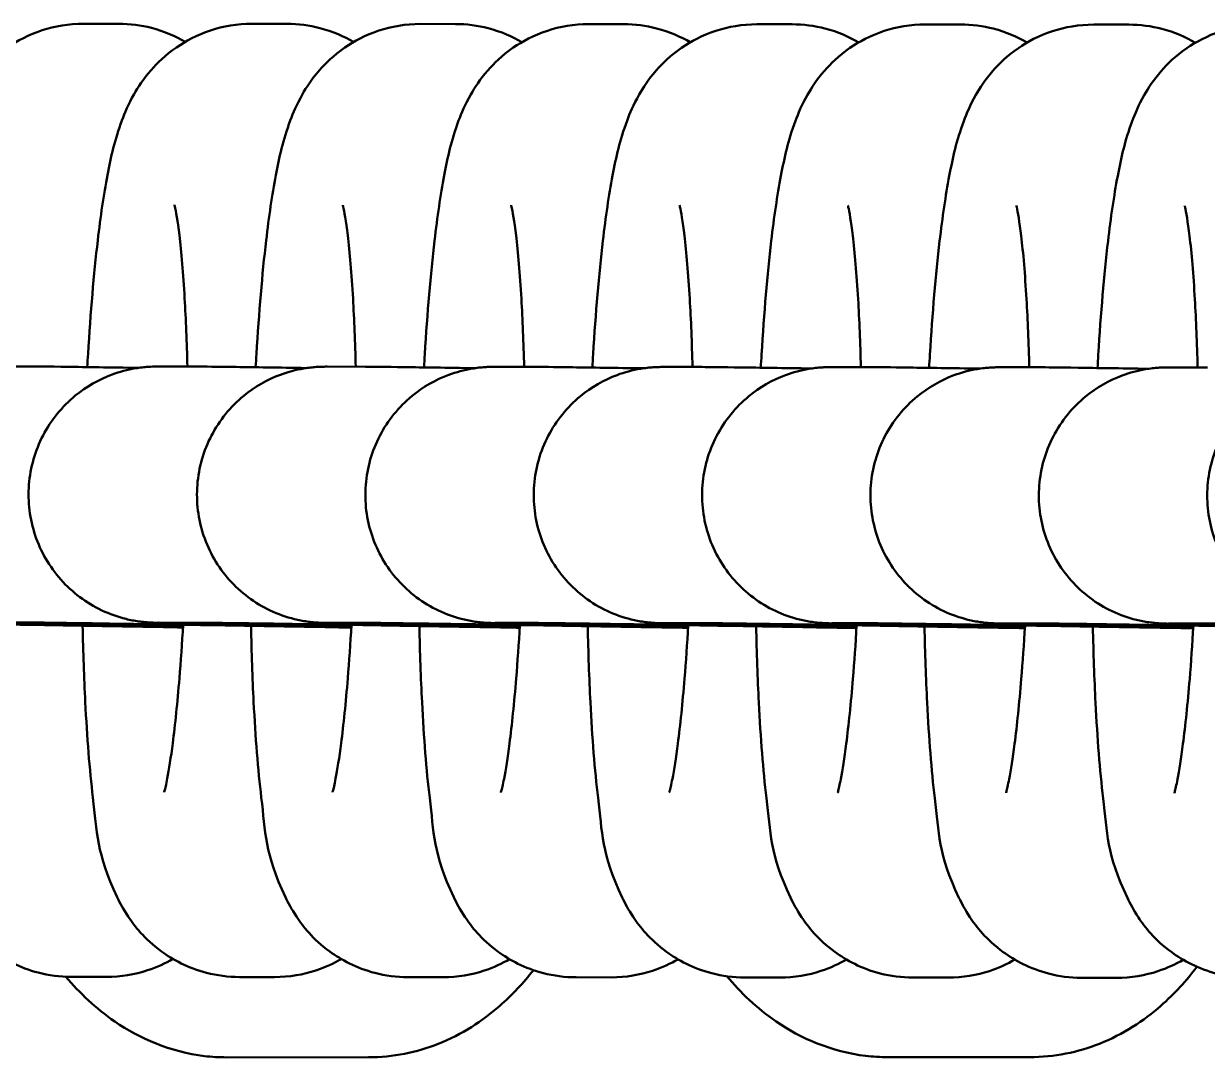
# Model space of a CAD drawing. Header units: millimetres. Extents: x 170 to 5770, y -1450 to 5650.
# Drawn here: x 2558.17 to 2585.89, y 2087.79 to 2112.01 of the extents above; entities that cross this region are included whole.
import ezdxf

# ---------------------------------------------------------------- set-up
doc = ezdxf.new("R2010")
doc.units = ezdxf.units.MM
doc.header["$LTSCALE"] = 10
doc.layers.add('Viditelná (ISO)', color=7, linetype='Continuous', lineweight=50)

# ---------------------------------------------------------------- blocks, each defined once
blk = doc.blocks.new('VVZ-VH101-2')
at = {"layer": 'Viditelná (ISO)'}
for p, q in [((2390.391, -3537.991), (2389.569, -3537.99)), ((2394.335, -3537.994), (2393.513, -3537.993)), ((2398.279, -3537.998), (2397.457, -3537.997)), ((2402.223, -3538.001), (2401.4, -3538)), ((2406.166, -3538.005), (2405.344, -3538.004)), ((2410.11, -3538.008), (2409.288, -3538.007)), ((2414.054, -3538.012), (2413.232, -3538.011)), ((2387.391, -3546.018), (2388.286, -3546.019)), ((2391.335, -3546.022), (2392.23, -3546.023)), ((2395.279, -3546.025), (2396.173, -3546.026)), ((2399.223, -3546.029), (2400.117, -3546.029)), ((2403.166, -3546.032), (2404.061, -3546.033)), ((2407.11, -3546.036), (2408.005, -3546.036)), ((2411.054, -3546.039), (2411.949, -3546.04)), ((2414.998, -3546.043), (2415.893, -3546.043)), ((2387.386, -3552.018), (2388.281, -3552.019)), ((2391.33, -3552.022), (2392.224, -3552.023)), ((2395.274, -3552.025), (2396.168, -3552.026)), ((2399.217, -3552.029), (2400.112, -3552.029)), ((2403.161, -3552.032), (2404.056, -3552.033)), ((2407.105, -3552.036), (2408, -3552.036)), ((2411.049, -3552.039), (2411.943, -3552.04)), ((2414.993, -3552.043), (2415.887, -3552.043)), ((2389.279, -3560.321), (2390.102, -3560.322)), ((2393.223, -3560.324), (2394.045, -3560.325)), ((2397.167, -3560.328), (2397.989, -3560.329)), ((2401.111, -3560.331), (2401.933, -3560.332)), ((2405.055, -3560.335), (2405.877, -3560.336)), ((2408.998, -3560.338), (2409.821, -3560.339)), ((2412.942, -3560.342), (2413.765, -3560.343)), ((2392.918, -3562.206), (2396.247, -3562.205)), ((2408.406, -3562.202), (2411.734, -3562.201))]:
    blk.add_line(p, q, dxfattribs=at)
for points, knots in [([(2389.569, -3537.99), (2389.229, -3537.99), (2388.893, -3538.049), (2388.281, -3538.25), (2388.015, -3538.395), (2387.535, -3538.727), (2387.35, -3538.911), (2387.017, -3539.293), (2386.901, -3539.477), (2386.671, -3539.88), (2386.592, -3540.073), (2386.352, -3540.717), (2386.27, -3541.098), (2386.098, -3541.996), (2386.025, -3542.502), (2385.867, -3543.853), (2385.791, -3544.751), (2385.726, -3545.824), (2385.719, -3545.928), (2385.714, -3546.032)], [3.141593, 3.141593, 3.141593, 3.141593, 3.174933, 3.174933, 3.211923, 3.211923, 3.259011, 3.259011, 3.321934, 3.321934, 3.41779, 3.41779, 3.668439, 3.668439, 3.93242, 3.93242, 4.302832, 4.302832, 4.342317, 4.342317, 4.342317, 4.342317]), ([(2393.513, -3537.993), (2393.173, -3537.993), (2392.837, -3538.052), (2392.225, -3538.253), (2391.959, -3538.399), (2391.479, -3538.73), (2391.294, -3538.915), (2390.961, -3539.296), (2390.845, -3539.48), (2390.615, -3539.884), (2390.536, -3540.077), (2390.296, -3540.72), (2390.214, -3541.101), (2390.042, -3542), (2389.969, -3542.505), (2389.811, -3543.856), (2389.735, -3544.755), (2389.669, -3545.827), (2389.663, -3545.931), (2389.657, -3546.036)], [3.141593, 3.141593, 3.141593, 3.141593, 3.174933, 3.174933, 3.211923, 3.211923, 3.259011, 3.259011, 3.321934, 3.321934, 3.41779, 3.41779, 3.668439, 3.668439, 3.93242, 3.93242, 4.302832, 4.302832, 4.342317, 4.342317, 4.342317, 4.342317]), ([(2391.951, -3538.415), (2391.731, -3538.287), (2391.464, -3538.168), (2390.919, -3538.027), (2390.655, -3537.991), (2390.391, -3537.991)], [9.36660161, 9.36660161, 9.36660161, 9.36660161, 9.39894603, 9.39894603, 9.42477796, 9.42477796, 9.42477796, 9.42477796]), ([(2397.457, -3537.997), (2397.116, -3537.997), (2396.78, -3538.056), (2396.168, -3538.257), (2395.903, -3538.402), (2395.423, -3538.734), (2395.237, -3538.918), (2394.905, -3539.3), (2394.789, -3539.484), (2394.559, -3539.887), (2394.479, -3540.08), (2394.239, -3540.724), (2394.157, -3541.105), (2393.986, -3542.003), (2393.913, -3542.508), (2393.755, -3543.86), (2393.679, -3544.758), (2393.613, -3545.831), (2393.607, -3545.935), (2393.601, -3546.039)], [3.141593, 3.141593, 3.141593, 3.141593, 3.174933, 3.174933, 3.211923, 3.211923, 3.259011, 3.259011, 3.321934, 3.321934, 3.41779, 3.41779, 3.668439, 3.668439, 3.93242, 3.93242, 4.302832, 4.302832, 4.342317, 4.342317, 4.342317, 4.342317]), ([(2395.895, -3538.419), (2395.675, -3538.29), (2395.408, -3538.171), (2394.863, -3538.03), (2394.599, -3537.995), (2394.335, -3537.994)], [9.36660161, 9.36660161, 9.36660161, 9.36660161, 9.39894603, 9.39894603, 9.42477796, 9.42477796, 9.42477796, 9.42477796]), ([(2401.4, -3538), (2401.06, -3538), (2400.724, -3538.059), (2400.112, -3538.26), (2399.846, -3538.406), (2399.367, -3538.737), (2399.181, -3538.922), (2398.849, -3539.303), (2398.733, -3539.487), (2398.502, -3539.891), (2398.423, -3540.084), (2398.183, -3540.727), (2398.101, -3541.108), (2397.93, -3542.007), (2397.857, -3542.512), (2397.699, -3543.863), (2397.623, -3544.762), (2397.557, -3545.834), (2397.551, -3545.938), (2397.545, -3546.043)], [3.141593, 3.141593, 3.141593, 3.141593, 3.174933, 3.174933, 3.211923, 3.211923, 3.259011, 3.259011, 3.321934, 3.321934, 3.41779, 3.41779, 3.668439, 3.668439, 3.93242, 3.93242, 4.302832, 4.302832, 4.342317, 4.342317, 4.342317, 4.342317]), ([(2399.839, -3538.422), (2399.619, -3538.294), (2399.352, -3538.175), (2398.806, -3538.033), (2398.542, -3537.998), (2398.279, -3537.998)], [9.36660161, 9.36660161, 9.36660161, 9.36660161, 9.39894603, 9.39894603, 9.42477796, 9.42477796, 9.42477796, 9.42477796]), ([(2405.344, -3538.004), (2405.004, -3538.004), (2404.668, -3538.063), (2404.056, -3538.264), (2403.79, -3538.409), (2403.31, -3538.74), (2403.125, -3538.925), (2402.793, -3539.307), (2402.676, -3539.491), (2402.446, -3539.894), (2402.367, -3540.087), (2402.127, -3540.731), (2402.045, -3541.112), (2401.874, -3542.01), (2401.801, -3542.515), (2401.643, -3543.867), (2401.566, -3544.765), (2401.501, -3545.837), (2401.495, -3545.942), (2401.489, -3546.046)], [3.141593, 3.141593, 3.141593, 3.141593, 3.174933, 3.174933, 3.211923, 3.211923, 3.259011, 3.259011, 3.321934, 3.321934, 3.41779, 3.41779, 3.668439, 3.668439, 3.93242, 3.93242, 4.302832, 4.302832, 4.342317, 4.342317, 4.342317, 4.342317]), ([(2403.783, -3538.426), (2403.562, -3538.297), (2403.295, -3538.178), (2402.75, -3538.037), (2402.486, -3538.002), (2402.223, -3538.001)], [9.36660161, 9.36660161, 9.36660161, 9.36660161, 9.39894603, 9.39894603, 9.42477796, 9.42477796, 9.42477796, 9.42477796]), ([(2409.288, -3538.007), (2408.948, -3538.007), (2408.612, -3538.066), (2408, -3538.267), (2407.734, -3538.413), (2407.254, -3538.744), (2407.069, -3538.929), (2406.736, -3539.31), (2406.62, -3539.494), (2406.39, -3539.898), (2406.311, -3540.091), (2406.071, -3540.734), (2405.989, -3541.115), (2405.818, -3542.014), (2405.744, -3542.519), (2405.586, -3543.87), (2405.51, -3544.769), (2405.445, -3545.841), (2405.439, -3545.945), (2405.433, -3546.05)], [3.141593, 3.141593, 3.141593, 3.141593, 3.174933, 3.174933, 3.211923, 3.211923, 3.259011, 3.259011, 3.321934, 3.321934, 3.41779, 3.41779, 3.668439, 3.668439, 3.93242, 3.93242, 4.302832, 4.302832, 4.342317, 4.342317, 4.342317, 4.342317]), ([(2407.726, -3538.429), (2407.506, -3538.3), (2407.239, -3538.181), (2406.694, -3538.04), (2406.43, -3538.005), (2406.166, -3538.005)], [9.36660161, 9.36660161, 9.36660161, 9.36660161, 9.39894603, 9.39894603, 9.42477796, 9.42477796, 9.42477796, 9.42477796]), ([(2413.232, -3538.011), (2412.892, -3538.011), (2412.556, -3538.07), (2411.944, -3538.271), (2411.678, -3538.416), (2411.198, -3538.747), (2411.013, -3538.932), (2410.68, -3539.314), (2410.564, -3539.498), (2410.334, -3539.901), (2410.255, -3540.094), (2410.015, -3540.738), (2409.933, -3541.119), (2409.761, -3542.017), (2409.688, -3542.522), (2409.53, -3543.874), (2409.454, -3544.772), (2409.388, -3545.844), (2409.382, -3545.949), (2409.376, -3546.053)], [3.141593, 3.141593, 3.141593, 3.141593, 3.174933, 3.174933, 3.211923, 3.211923, 3.259011, 3.259011, 3.321934, 3.321934, 3.41779, 3.41779, 3.668439, 3.668439, 3.93242, 3.93242, 4.302832, 4.302832, 4.342317, 4.342317, 4.342317, 4.342317]), ([(2411.67, -3538.433), (2411.45, -3538.304), (2411.183, -3538.185), (2410.638, -3538.044), (2410.374, -3538.008), (2410.11, -3538.008)], [9.36660161, 9.36660161, 9.36660161, 9.36660161, 9.39894603, 9.39894603, 9.42477796, 9.42477796, 9.42477796, 9.42477796]), ([(2417.176, -3538.014), (2416.835, -3538.014), (2416.5, -3538.073), (2415.887, -3538.274), (2415.622, -3538.42), (2415.142, -3538.751), (2414.956, -3538.936), (2414.624, -3539.317), (2414.508, -3539.501), (2414.278, -3539.905), (2414.198, -3540.098), (2413.959, -3540.741), (2413.876, -3541.122), (2413.705, -3542.021), (2413.632, -3542.526), (2413.474, -3543.877), (2413.398, -3544.776), (2413.332, -3545.848), (2413.326, -3545.952), (2413.32, -3546.057)], [3.141593, 3.141593, 3.141593, 3.141593, 3.174933, 3.174933, 3.211923, 3.211923, 3.259011, 3.259011, 3.321934, 3.321934, 3.41779, 3.41779, 3.668439, 3.668439, 3.93242, 3.93242, 4.302832, 4.302832, 4.342317, 4.342317, 4.342317, 4.342317]), ([(2415.614, -3538.436), (2415.394, -3538.307), (2415.127, -3538.188), (2414.582, -3538.047), (2414.318, -3538.012), (2414.054, -3538.012)], [9.36660161, 9.36660161, 9.36660161, 9.36660161, 9.39894603, 9.39894603, 9.42477796, 9.42477796, 9.42477796, 9.42477796]), ([(2392.003, -3546.022), (2391.988, -3545.451), (2391.966, -3544.913), (2391.904, -3543.842), (2391.86, -3543.333), (2391.775, -3542.615), (2391.73, -3542.368), (2391.703, -3542.248), (2391.699, -3542.235), (2391.699, -3542.235)], [8.2587232, 8.2587232, 8.2587232, 8.2587232, 8.4985772, 8.4985772, 8.7889867, 8.7889867, 9.0355285, 9.0355285, 9.0982014, 9.0982014, 9.0982014, 9.0982014]), ([(2395.947, -3546.026), (2395.932, -3545.454), (2395.91, -3544.916), (2395.848, -3543.846), (2395.804, -3543.337), (2395.718, -3542.619), (2395.674, -3542.371), (2395.647, -3542.252), (2395.643, -3542.238), (2395.643, -3542.238)], [8.2587232, 8.2587232, 8.2587232, 8.2587232, 8.4985772, 8.4985772, 8.7889867, 8.7889867, 9.0355285, 9.0355285, 9.0982014, 9.0982014, 9.0982014, 9.0982014]), ([(2399.891, -3546.029), (2399.876, -3545.458), (2399.854, -3544.92), (2399.791, -3543.849), (2399.748, -3543.34), (2399.662, -3542.622), (2399.618, -3542.375), (2399.591, -3542.255), (2399.587, -3542.242), (2399.587, -3542.242)], [8.2587232, 8.2587232, 8.2587232, 8.2587232, 8.4985772, 8.4985772, 8.7889867, 8.7889867, 9.0355285, 9.0355285, 9.0982014, 9.0982014, 9.0982014, 9.0982014]), ([(2403.834, -3546.033), (2403.82, -3545.461), (2403.798, -3544.923), (2403.735, -3543.853), (2403.691, -3543.344), (2403.606, -3542.626), (2403.562, -3542.378), (2403.535, -3542.259), (2403.531, -3542.245), (2403.531, -3542.245)], [8.2587232, 8.2587232, 8.2587232, 8.2587232, 8.4985772, 8.4985772, 8.7889867, 8.7889867, 9.0355285, 9.0355285, 9.0982014, 9.0982014, 9.0982014, 9.0982014]), ([(2407.778, -3546.036), (2407.764, -3545.465), (2407.741, -3544.927), (2407.679, -3543.856), (2407.635, -3543.347), (2407.55, -3542.629), (2407.506, -3542.382), (2407.478, -3542.262), (2407.475, -3542.249), (2407.475, -3542.249)], [8.2587232, 8.2587232, 8.2587232, 8.2587232, 8.4985772, 8.4985772, 8.7889867, 8.7889867, 9.0355285, 9.0355285, 9.0982014, 9.0982014, 9.0982014, 9.0982014]), ([(2411.722, -3546.04), (2411.707, -3545.468), (2411.685, -3544.93), (2411.623, -3543.86), (2411.579, -3543.351), (2411.494, -3542.633), (2411.449, -3542.385), (2411.422, -3542.266), (2411.419, -3542.252), (2411.419, -3542.252)], [8.2587232, 8.2587232, 8.2587232, 8.2587232, 8.4985772, 8.4985772, 8.7889867, 8.7889867, 9.0355285, 9.0355285, 9.0982014, 9.0982014, 9.0982014, 9.0982014]), ([(2415.666, -3546.043), (2415.651, -3545.472), (2415.629, -3544.934), (2415.567, -3543.863), (2415.523, -3543.354), (2415.437, -3542.636), (2415.393, -3542.388), (2415.366, -3542.269), (2415.362, -3542.256), (2415.362, -3542.256)], [8.2587232, 8.2587232, 8.2587232, 8.2587232, 8.4985772, 8.4985772, 8.7889867, 8.7889867, 9.0355285, 9.0355285, 9.0982014, 9.0982014, 9.0982014, 9.0982014]), ([(2391.901, -3552.112), (2391.612, -3552.107), (2391.332, -3552.102), (2390.33, -3552.083), (2389.664, -3552.07), (2388.564, -3552.049), (2388.117, -3552.04), (2387.648, -3552.029), (2387.524, -3552.026), (2387.378, -3552.023), (2387.336, -3552.021), (2387.265, -3552.019), (2387.245, -3552.019), (2387.159, -3552.014), (2387.137, -3552.013), (2387.089, -3552.009), (2387.071, -3552.007), (2387.011, -3552.001), (2386.964, -3551.996), (2386.82, -3551.975), (2386.721, -3551.956), (2386.429, -3551.884), (2386.237, -3551.816), (2385.874, -3551.645), (2385.701, -3551.54), (2385.379, -3551.299), (2385.23, -3551.162), (2384.963, -3550.861), (2384.844, -3550.697), (2384.643, -3550.35), (2384.56, -3550.165), (2384.432, -3549.784), (2384.387, -3549.586), (2384.337, -3549.188), (2384.333, -3548.985), (2384.364, -3548.584), (2384.4, -3548.385), (2384.511, -3547.999), (2384.586, -3547.81), (2384.772, -3547.454), (2384.883, -3547.285), (2385.136, -3546.973), (2385.279, -3546.829), (2385.69, -3546.492), (2385.984, -3546.322), (2386.47, -3546.141), (2386.655, -3546.092), (2386.893, -3546.052), (2386.947, -3546.044), (2387.047, -3546.033), (2387.095, -3546.029), (2387.157, -3546.024), (2387.177, -3546.023), (2387.231, -3546.02), (2387.257, -3546.02), (2387.342, -3546.018), (2387.361, -3546.018), (2387.391, -3546.018)], [1.554937, 1.554937, 1.554937, 1.554937, 1.6506, 1.6506, 1.911274, 1.911274, 2.172346, 2.172346, 2.302855, 2.302855, 2.372983, 2.372983, 2.432966, 2.432966, 2.448102, 2.448102, 2.455646, 2.455646, 2.470926, 2.470926, 2.501191, 2.501191, 2.561496, 2.561496, 2.621741, 2.621741, 2.681984, 2.681984, 2.742227, 2.742227, 2.802469, 2.802469, 2.862712, 2.862712, 2.922955, 2.922955, 2.983198, 2.983198, 3.043441, 3.043441, 3.103684, 3.103684, 3.163927, 3.163927, 3.263079, 3.263079, 3.319647, 3.319647, 3.336273, 3.336273, 3.351217, 3.351217, 3.358917, 3.358917, 3.374956, 3.374956, 3.4296, 3.4296, 3.4296, 3.4296]), ([(2395.845, -3552.115), (2395.556, -3552.11), (2395.275, -3552.105), (2394.273, -3552.087), (2393.607, -3552.074), (2392.508, -3552.052), (2392.061, -3552.043), (2391.592, -3552.033), (2391.467, -3552.03), (2391.322, -3552.026), (2391.28, -3552.025), (2391.209, -3552.023), (2391.189, -3552.022), (2391.103, -3552.017), (2391.081, -3552.016), (2391.033, -3552.012), (2391.015, -3552.011), (2390.955, -3552.005), (2390.907, -3551.999), (2390.764, -3551.979), (2390.664, -3551.96), (2390.373, -3551.888), (2390.181, -3551.82), (2389.818, -3551.648), (2389.644, -3551.543), (2389.323, -3551.302), (2389.174, -3551.165), (2388.907, -3550.865), (2388.788, -3550.7), (2388.587, -3550.353), (2388.503, -3550.168), (2388.375, -3549.787), (2388.33, -3549.59), (2388.281, -3549.191), (2388.277, -3548.988), (2388.308, -3548.588), (2388.344, -3548.388), (2388.455, -3548.002), (2388.53, -3547.814), (2388.716, -3547.458), (2388.827, -3547.288), (2389.08, -3546.976), (2389.223, -3546.832), (2389.633, -3546.495), (2389.928, -3546.326), (2390.414, -3546.145), (2390.598, -3546.096), (2390.836, -3546.055), (2390.891, -3546.048), (2390.991, -3546.036), (2391.039, -3546.032), (2391.101, -3546.028), (2391.121, -3546.027), (2391.175, -3546.024), (2391.201, -3546.023), (2391.286, -3546.021), (2391.305, -3546.022), (2391.335, -3546.022)], [1.554937, 1.554937, 1.554937, 1.554937, 1.6506, 1.6506, 1.911274, 1.911274, 2.172346, 2.172346, 2.302855, 2.302855, 2.372983, 2.372983, 2.432966, 2.432966, 2.448102, 2.448102, 2.455646, 2.455646, 2.470926, 2.470926, 2.501191, 2.501191, 2.561496, 2.561496, 2.621741, 2.621741, 2.681984, 2.681984, 2.742227, 2.742227, 2.802469, 2.802469, 2.862712, 2.862712, 2.922955, 2.922955, 2.983198, 2.983198, 3.043441, 3.043441, 3.103684, 3.103684, 3.163927, 3.163927, 3.263079, 3.263079, 3.319647, 3.319647, 3.336273, 3.336273, 3.351217, 3.351217, 3.358917, 3.358917, 3.374956, 3.374956, 3.4296, 3.4296, 3.4296, 3.4296]), ([(2388.286, -3546.019), (2388.451, -3546.019), (2388.734, -3546.023), (2389.624, -3546.035), (2390.188, -3546.044), (2390.849, -3546.054)], [0, 0, 0, 0, 0.3027925, 0.3027925, 0.5743738, 0.5743738, 0.5743738, 0.5743738]), ([(2399.789, -3552.119), (2399.5, -3552.114), (2399.219, -3552.109), (2398.217, -3552.09), (2397.551, -3552.077), (2396.452, -3552.056), (2396.005, -3552.047), (2395.536, -3552.036), (2395.411, -3552.033), (2395.266, -3552.03), (2395.224, -3552.028), (2395.153, -3552.026), (2395.133, -3552.026), (2395.047, -3552.021), (2395.024, -3552.02), (2394.977, -3552.016), (2394.959, -3552.014), (2394.899, -3552.008), (2394.851, -3552.003), (2394.708, -3551.982), (2394.608, -3551.963), (2394.316, -3551.891), (2394.125, -3551.823), (2393.762, -3551.652), (2393.588, -3551.547), (2393.267, -3551.306), (2393.118, -3551.169), (2392.851, -3550.868), (2392.732, -3550.704), (2392.531, -3550.357), (2392.447, -3550.172), (2392.319, -3549.791), (2392.274, -3549.593), (2392.225, -3549.195), (2392.221, -3548.992), (2392.252, -3548.591), (2392.288, -3548.392), (2392.399, -3548.006), (2392.474, -3547.817), (2392.66, -3547.461), (2392.771, -3547.292), (2393.024, -3546.98), (2393.167, -3546.836), (2393.577, -3546.499), (2393.872, -3546.329), (2394.358, -3546.148), (2394.542, -3546.099), (2394.78, -3546.059), (2394.835, -3546.051), (2394.935, -3546.04), (2394.982, -3546.036), (2395.045, -3546.031), (2395.065, -3546.03), (2395.119, -3546.027), (2395.145, -3546.027), (2395.229, -3546.025), (2395.249, -3546.025), (2395.279, -3546.025)], [1.554937, 1.554937, 1.554937, 1.554937, 1.6506, 1.6506, 1.911274, 1.911274, 2.172346, 2.172346, 2.302855, 2.302855, 2.372983, 2.372983, 2.432966, 2.432966, 2.448102, 2.448102, 2.455646, 2.455646, 2.470926, 2.470926, 2.501191, 2.501191, 2.561496, 2.561496, 2.621741, 2.621741, 2.681984, 2.681984, 2.742227, 2.742227, 2.802469, 2.802469, 2.862712, 2.862712, 2.922955, 2.922955, 2.983198, 2.983198, 3.043441, 3.043441, 3.103684, 3.103684, 3.163927, 3.163927, 3.263079, 3.263079, 3.319647, 3.319647, 3.336273, 3.336273, 3.351217, 3.351217, 3.358917, 3.358917, 3.374956, 3.374956, 3.4296, 3.4296, 3.4296, 3.4296]), ([(2392.23, -3546.023), (2392.395, -3546.023), (2392.677, -3546.026), (2393.568, -3546.039), (2394.132, -3546.047), (2394.793, -3546.057)], [0, 0, 0, 0, 0.3027925, 0.3027925, 0.5743738, 0.5743738, 0.5743738, 0.5743738]), ([(2403.732, -3552.122), (2403.444, -3552.117), (2403.163, -3552.112), (2402.161, -3552.093), (2401.495, -3552.081), (2400.395, -3552.059), (2399.949, -3552.05), (2399.48, -3552.04), (2399.355, -3552.037), (2399.21, -3552.033), (2399.168, -3552.032), (2399.096, -3552.03), (2399.077, -3552.029), (2398.991, -3552.024), (2398.968, -3552.023), (2398.921, -3552.019), (2398.903, -3552.018), (2398.843, -3552.012), (2398.795, -3552.006), (2398.652, -3551.986), (2398.552, -3551.967), (2398.26, -3551.895), (2398.069, -3551.827), (2397.706, -3551.655), (2397.532, -3551.55), (2397.211, -3551.309), (2397.061, -3551.172), (2396.795, -3550.872), (2396.676, -3550.707), (2396.475, -3550.36), (2396.391, -3550.175), (2396.263, -3549.794), (2396.218, -3549.597), (2396.169, -3549.198), (2396.164, -3548.995), (2396.196, -3548.595), (2396.232, -3548.395), (2396.342, -3548.009), (2396.418, -3547.821), (2396.603, -3547.465), (2396.715, -3547.295), (2396.968, -3546.983), (2397.111, -3546.839), (2397.521, -3546.502), (2397.815, -3546.333), (2398.302, -3546.152), (2398.486, -3546.103), (2398.724, -3546.062), (2398.778, -3546.055), (2398.879, -3546.043), (2398.926, -3546.039), (2398.989, -3546.035), (2399.009, -3546.034), (2399.062, -3546.031), (2399.088, -3546.03), (2399.173, -3546.028), (2399.193, -3546.029), (2399.223, -3546.029)], [1.554937, 1.554937, 1.554937, 1.554937, 1.6506, 1.6506, 1.911274, 1.911274, 2.172346, 2.172346, 2.302855, 2.302855, 2.372983, 2.372983, 2.432966, 2.432966, 2.448102, 2.448102, 2.455646, 2.455646, 2.470926, 2.470926, 2.501191, 2.501191, 2.561496, 2.561496, 2.621741, 2.621741, 2.681984, 2.681984, 2.742227, 2.742227, 2.802469, 2.802469, 2.862712, 2.862712, 2.922955, 2.922955, 2.983198, 2.983198, 3.043441, 3.043441, 3.103684, 3.103684, 3.163927, 3.163927, 3.263079, 3.263079, 3.319647, 3.319647, 3.336273, 3.336273, 3.351217, 3.351217, 3.358917, 3.358917, 3.374956, 3.374956, 3.4296, 3.4296, 3.4296, 3.4296]), ([(2396.173, -3546.026), (2396.339, -3546.026), (2396.621, -3546.03), (2397.512, -3546.042), (2398.075, -3546.051), (2398.737, -3546.061)], [0, 0, 0, 0, 0.3027925, 0.3027925, 0.5743738, 0.5743738, 0.5743738, 0.5743738]), ([(2407.676, -3552.126), (2407.387, -3552.121), (2407.107, -3552.116), (2406.105, -3552.097), (2405.439, -3552.084), (2404.339, -3552.063), (2403.893, -3552.054), (2403.423, -3552.043), (2403.299, -3552.04), (2403.153, -3552.037), (2403.112, -3552.035), (2403.04, -3552.033), (2403.021, -3552.033), (2402.935, -3552.028), (2402.912, -3552.027), (2402.865, -3552.023), (2402.847, -3552.021), (2402.787, -3552.015), (2402.739, -3552.01), (2402.596, -3551.989), (2402.496, -3551.97), (2402.204, -3551.898), (2402.013, -3551.83), (2401.65, -3551.659), (2401.476, -3551.554), (2401.155, -3551.313), (2401.005, -3551.176), (2400.739, -3550.875), (2400.62, -3550.711), (2400.418, -3550.363), (2400.335, -3550.179), (2400.207, -3549.798), (2400.162, -3549.6), (2400.113, -3549.202), (2400.108, -3548.999), (2400.139, -3548.598), (2400.176, -3548.399), (2400.286, -3548.013), (2400.362, -3547.824), (2400.547, -3547.468), (2400.658, -3547.299), (2400.912, -3546.987), (2401.054, -3546.843), (2401.465, -3546.506), (2401.759, -3546.336), (2402.245, -3546.155), (2402.43, -3546.106), (2402.668, -3546.066), (2402.722, -3546.058), (2402.823, -3546.047), (2402.87, -3546.043), (2402.933, -3546.038), (2402.953, -3546.037), (2403.006, -3546.034), (2403.032, -3546.034), (2403.117, -3546.032), (2403.137, -3546.032), (2403.166, -3546.032)], [1.554937, 1.554937, 1.554937, 1.554937, 1.6506, 1.6506, 1.911274, 1.911274, 2.172346, 2.172346, 2.302855, 2.302855, 2.372983, 2.372983, 2.432966, 2.432966, 2.448102, 2.448102, 2.455646, 2.455646, 2.470926, 2.470926, 2.501191, 2.501191, 2.561496, 2.561496, 2.621741, 2.621741, 2.681984, 2.681984, 2.742227, 2.742227, 2.802469, 2.802469, 2.862712, 2.862712, 2.922955, 2.922955, 2.983198, 2.983198, 3.043441, 3.043441, 3.103684, 3.103684, 3.163927, 3.163927, 3.263079, 3.263079, 3.319647, 3.319647, 3.336273, 3.336273, 3.351217, 3.351217, 3.358917, 3.358917, 3.374956, 3.374956, 3.4296, 3.4296, 3.4296, 3.4296]), ([(2400.117, -3546.029), (2400.283, -3546.03), (2400.565, -3546.033), (2401.456, -3546.046), (2402.019, -3546.054), (2402.681, -3546.064)], [0, 0, 0, 0, 0.3027925, 0.3027925, 0.5743738, 0.5743738, 0.5743738, 0.5743738]), ([(2411.62, -3552.129), (2411.331, -3552.124), (2411.051, -3552.119), (2410.049, -3552.1), (2409.383, -3552.088), (2408.283, -3552.066), (2407.836, -3552.057), (2407.367, -3552.047), (2407.243, -3552.044), (2407.097, -3552.04), (2407.055, -3552.039), (2406.984, -3552.036), (2406.964, -3552.036), (2406.878, -3552.031), (2406.856, -3552.03), (2406.809, -3552.026), (2406.79, -3552.025), (2406.73, -3552.019), (2406.683, -3552.013), (2406.539, -3551.993), (2406.44, -3551.974), (2406.148, -3551.902), (2405.956, -3551.834), (2405.593, -3551.662), (2405.42, -3551.557), (2405.098, -3551.316), (2404.949, -3551.179), (2404.682, -3550.879), (2404.564, -3550.714), (2404.362, -3550.367), (2404.279, -3550.182), (2404.151, -3549.801), (2404.106, -3549.604), (2404.056, -3549.205), (2404.052, -3549.002), (2404.083, -3548.602), (2404.119, -3548.402), (2404.23, -3548.016), (2404.305, -3547.828), (2404.491, -3547.472), (2404.602, -3547.302), (2404.855, -3546.99), (2404.998, -3546.846), (2405.409, -3546.509), (2405.703, -3546.34), (2406.189, -3546.159), (2406.374, -3546.11), (2406.612, -3546.069), (2406.666, -3546.062), (2406.766, -3546.05), (2406.814, -3546.046), (2406.877, -3546.042), (2406.896, -3546.041), (2406.95, -3546.038), (2406.976, -3546.037), (2407.061, -3546.035), (2407.08, -3546.036), (2407.11, -3546.036)], [1.554937, 1.554937, 1.554937, 1.554937, 1.6506, 1.6506, 1.911274, 1.911274, 2.172346, 2.172346, 2.302855, 2.302855, 2.372983, 2.372983, 2.432966, 2.432966, 2.448102, 2.448102, 2.455646, 2.455646, 2.470926, 2.470926, 2.501191, 2.501191, 2.561496, 2.561496, 2.621741, 2.621741, 2.681984, 2.681984, 2.742227, 2.742227, 2.802469, 2.802469, 2.862712, 2.862712, 2.922955, 2.922955, 2.983198, 2.983198, 3.043441, 3.043441, 3.103684, 3.103684, 3.163927, 3.163927, 3.263079, 3.263079, 3.319647, 3.319647, 3.336273, 3.336273, 3.351217, 3.351217, 3.358917, 3.358917, 3.374956, 3.374956, 3.4296, 3.4296, 3.4296, 3.4296]), ([(2404.061, -3546.033), (2404.227, -3546.033), (2404.509, -3546.037), (2405.4, -3546.049), (2405.963, -3546.058), (2406.625, -3546.068)], [0, 0, 0, 0, 0.3027925, 0.3027925, 0.5743738, 0.5743738, 0.5743738, 0.5743738]), ([(2415.564, -3552.133), (2415.275, -3552.128), (2414.994, -3552.123), (2413.992, -3552.104), (2413.327, -3552.091), (2412.227, -3552.07), (2411.78, -3552.061), (2411.311, -3552.05), (2411.186, -3552.047), (2411.041, -3552.043), (2410.999, -3552.042), (2410.928, -3552.04), (2410.908, -3552.04), (2410.822, -3552.035), (2410.8, -3552.034), (2410.752, -3552.03), (2410.734, -3552.028), (2410.674, -3552.022), (2410.626, -3552.017), (2410.483, -3551.996), (2410.383, -3551.977), (2410.092, -3551.905), (2409.9, -3551.837), (2409.537, -3551.666), (2409.363, -3551.561), (2409.042, -3551.32), (2408.893, -3551.183), (2408.626, -3550.882), (2408.507, -3550.718), (2408.306, -3550.37), (2408.222, -3550.186), (2408.095, -3549.805), (2408.05, -3549.607), (2408, -3549.209), (2407.996, -3549.006), (2408.027, -3548.605), (2408.063, -3548.406), (2408.174, -3548.02), (2408.249, -3547.831), (2408.435, -3547.475), (2408.546, -3547.306), (2408.799, -3546.994), (2408.942, -3546.85), (2409.353, -3546.513), (2409.647, -3546.343), (2410.133, -3546.162), (2410.317, -3546.113), (2410.555, -3546.073), (2410.61, -3546.065), (2410.71, -3546.054), (2410.758, -3546.05), (2410.82, -3546.045), (2410.84, -3546.044), (2410.894, -3546.041), (2410.92, -3546.041), (2411.005, -3546.039), (2411.024, -3546.039), (2411.054, -3546.039)], [1.554937, 1.554937, 1.554937, 1.554937, 1.6506, 1.6506, 1.911274, 1.911274, 2.172346, 2.172346, 2.302855, 2.302855, 2.372983, 2.372983, 2.432966, 2.432966, 2.448102, 2.448102, 2.455646, 2.455646, 2.470926, 2.470926, 2.501191, 2.501191, 2.561496, 2.561496, 2.621741, 2.621741, 2.681984, 2.681984, 2.742227, 2.742227, 2.802469, 2.802469, 2.862712, 2.862712, 2.922955, 2.922955, 2.983198, 2.983198, 3.043441, 3.043441, 3.103684, 3.103684, 3.163927, 3.163927, 3.263079, 3.263079, 3.319647, 3.319647, 3.336273, 3.336273, 3.351217, 3.351217, 3.358917, 3.358917, 3.374956, 3.374956, 3.4296, 3.4296, 3.4296, 3.4296]), ([(2408.005, -3546.036), (2408.17, -3546.037), (2408.453, -3546.04), (2409.343, -3546.053), (2409.907, -3546.061), (2410.569, -3546.071)], [0, 0, 0, 0, 0.3027925, 0.3027925, 0.5743738, 0.5743738, 0.5743738, 0.5743738]), ([(2419.508, -3552.136), (2419.219, -3552.131), (2418.938, -3552.126), (2417.936, -3552.107), (2417.27, -3552.095), (2416.171, -3552.073), (2415.724, -3552.064), (2415.255, -3552.054), (2415.13, -3552.051), (2414.985, -3552.047), (2414.943, -3552.046), (2414.872, -3552.043), (2414.852, -3552.043), (2414.766, -3552.038), (2414.743, -3552.037), (2414.696, -3552.033), (2414.678, -3552.032), (2414.618, -3552.026), (2414.57, -3552.02), (2414.427, -3552), (2414.327, -3551.981), (2414.036, -3551.909), (2413.844, -3551.841), (2413.481, -3551.669), (2413.307, -3551.564), (2412.986, -3551.323), (2412.837, -3551.186), (2412.57, -3550.886), (2412.451, -3550.721), (2412.25, -3550.374), (2412.166, -3550.189), (2412.038, -3549.808), (2411.993, -3549.611), (2411.944, -3549.212), (2411.94, -3549.009), (2411.971, -3548.609), (2412.007, -3548.409), (2412.118, -3548.023), (2412.193, -3547.835), (2412.379, -3547.479), (2412.49, -3547.309), (2412.743, -3546.997), (2412.886, -3546.853), (2413.296, -3546.516), (2413.591, -3546.347), (2414.077, -3546.166), (2414.261, -3546.117), (2414.499, -3546.076), (2414.554, -3546.069), (2414.654, -3546.057), (2414.701, -3546.053), (2414.764, -3546.049), (2414.784, -3546.048), (2414.838, -3546.045), (2414.864, -3546.044), (2414.949, -3546.042), (2414.968, -3546.043), (2414.998, -3546.043)], [1.554937, 1.554937, 1.554937, 1.554937, 1.6506, 1.6506, 1.911274, 1.911274, 2.172346, 2.172346, 2.302855, 2.302855, 2.372983, 2.372983, 2.432966, 2.432966, 2.448102, 2.448102, 2.455646, 2.455646, 2.470926, 2.470926, 2.501191, 2.501191, 2.561496, 2.561496, 2.621741, 2.621741, 2.681984, 2.681984, 2.742227, 2.742227, 2.802469, 2.802469, 2.862712, 2.862712, 2.922955, 2.922955, 2.983198, 2.983198, 3.043441, 3.043441, 3.103684, 3.103684, 3.163927, 3.163927, 3.263079, 3.263079, 3.319647, 3.319647, 3.336273, 3.336273, 3.351217, 3.351217, 3.358917, 3.358917, 3.374956, 3.374956, 3.4296, 3.4296, 3.4296, 3.4296]), ([(2411.949, -3546.04), (2412.114, -3546.04), (2412.396, -3546.044), (2413.287, -3546.056), (2413.851, -3546.065), (2414.512, -3546.075)], [0, 0, 0, 0, 0.3027925, 0.3027925, 0.5743738, 0.5743738, 0.5743738, 0.5743738]), ([(2423.451, -3552.14), (2423.163, -3552.135), (2422.882, -3552.129), (2421.88, -3552.111), (2421.214, -3552.098), (2420.114, -3552.077), (2419.668, -3552.068), (2419.199, -3552.057), (2419.074, -3552.054), (2418.929, -3552.05), (2418.887, -3552.049), (2418.815, -3552.047), (2418.796, -3552.047), (2418.71, -3552.042), (2418.687, -3552.04), (2418.64, -3552.037), (2418.622, -3552.035), (2418.562, -3552.029), (2418.514, -3552.024), (2418.371, -3552.003), (2418.271, -3551.984), (2417.979, -3551.912), (2417.788, -3551.844), (2417.425, -3551.673), (2417.251, -3551.568), (2416.93, -3551.327), (2416.781, -3551.19), (2416.514, -3550.889), (2416.395, -3550.725), (2416.194, -3550.377), (2416.11, -3550.193), (2415.982, -3549.812), (2415.937, -3549.614), (2415.888, -3549.216), (2415.883, -3549.013), (2415.915, -3548.612), (2415.951, -3548.413), (2416.062, -3548.027), (2416.137, -3547.838), (2416.322, -3547.482), (2416.434, -3547.313), (2416.687, -3547.001), (2416.83, -3546.857), (2417.24, -3546.52), (2417.535, -3546.35), (2418.021, -3546.169), (2418.205, -3546.12), (2418.443, -3546.08), (2418.497, -3546.072), (2418.598, -3546.061), (2418.645, -3546.056), (2418.708, -3546.052), (2418.728, -3546.051), (2418.781, -3546.048), (2418.807, -3546.048), (2418.892, -3546.046), (2418.912, -3546.046), (2418.942, -3546.046)], [1.554937, 1.554937, 1.554937, 1.554937, 1.6506, 1.6506, 1.911274, 1.911274, 2.172346, 2.172346, 2.302855, 2.302855, 2.372983, 2.372983, 2.432966, 2.432966, 2.448102, 2.448102, 2.455646, 2.455646, 2.470926, 2.470926, 2.501191, 2.501191, 2.561496, 2.561496, 2.621741, 2.621741, 2.681984, 2.681984, 2.742227, 2.742227, 2.802469, 2.802469, 2.862712, 2.862712, 2.922955, 2.922955, 2.983198, 2.983198, 3.043441, 3.043441, 3.103684, 3.103684, 3.163927, 3.163927, 3.263079, 3.263079, 3.319647, 3.319647, 3.336273, 3.336273, 3.351217, 3.351217, 3.358917, 3.358917, 3.374956, 3.374956, 3.4296, 3.4296, 3.4296, 3.4296]), ([(2391.899, -3552.134), (2391.856, -3552.133), (2391.812, -3552.133), (2390.905, -3552.117), (2390.042, -3552.102), (2388.446, -3552.076), (2387.692, -3552.064), (2386.388, -3552.043), (2385.822, -3552.034), (2384.946, -3552.022), (2384.622, -3552.018), (2384.394, -3552.016), (2384.352, -3552.016), (2384.337, -3552.016)], [2.282411, 2.282411, 2.282411, 2.282411, 2.29548, 2.29548, 2.555348, 2.555348, 2.815187, 2.815187, 3.07483, 3.07483, 3.333704, 3.333704, 3.418973, 3.418973, 3.418973, 3.418973]), ([(2395.843, -3552.138), (2395.8, -3552.137), (2395.756, -3552.136), (2394.849, -3552.12), (2393.986, -3552.106), (2392.389, -3552.079), (2391.636, -3552.067), (2390.332, -3552.047), (2389.765, -3552.038), (2388.89, -3552.025), (2388.566, -3552.021), (2388.338, -3552.019), (2388.296, -3552.019), (2388.281, -3552.019)], [2.282411, 2.282411, 2.282411, 2.282411, 2.29548, 2.29548, 2.555348, 2.555348, 2.815187, 2.815187, 3.07483, 3.07483, 3.333704, 3.333704, 3.418973, 3.418973, 3.418973, 3.418973]), ([(2391.458, -3555.993), (2391.458, -3555.993), (2391.462, -3555.982), (2391.48, -3555.913), (2391.505, -3555.81), (2391.571, -3555.466), (2391.616, -3555.182), (2391.715, -3554.415), (2391.769, -3553.898), (2391.848, -3552.929), (2391.877, -3552.51), (2391.903, -3552.071)], [6.6064232, 6.6064232, 6.6064232, 6.6064232, 6.6625875, 6.6625875, 6.8051812, 6.8051812, 7.0161704, 7.0161704, 7.2839793, 7.2839793, 7.4663846, 7.4663846, 7.4663846, 7.4663846]), ([(2399.787, -3552.141), (2399.743, -3552.14), (2399.7, -3552.14), (2398.793, -3552.124), (2397.93, -3552.109), (2396.333, -3552.083), (2395.58, -3552.071), (2394.276, -3552.05), (2393.709, -3552.041), (2392.833, -3552.029), (2392.51, -3552.025), (2392.282, -3552.023), (2392.24, -3552.023), (2392.224, -3552.023)], [2.282411, 2.282411, 2.282411, 2.282411, 2.29548, 2.29548, 2.555348, 2.555348, 2.815187, 2.815187, 3.07483, 3.07483, 3.333704, 3.333704, 3.418973, 3.418973, 3.418973, 3.418973]), ([(2395.402, -3555.997), (2395.402, -3555.997), (2395.405, -3555.986), (2395.424, -3555.917), (2395.448, -3555.813), (2395.515, -3555.469), (2395.56, -3555.185), (2395.659, -3554.419), (2395.713, -3553.901), (2395.792, -3552.933), (2395.821, -3552.513), (2395.847, -3552.075)], [6.6064232, 6.6064232, 6.6064232, 6.6064232, 6.6625875, 6.6625875, 6.8051812, 6.8051812, 7.0161704, 7.0161704, 7.2839793, 7.2839793, 7.4663846, 7.4663846, 7.4663846, 7.4663846]), ([(2403.731, -3552.145), (2403.687, -3552.144), (2403.644, -3552.143), (2402.737, -3552.127), (2401.874, -3552.113), (2400.277, -3552.086), (2399.524, -3552.074), (2398.22, -3552.053), (2397.653, -3552.045), (2396.777, -3552.032), (2396.454, -3552.028), (2396.226, -3552.026), (2396.184, -3552.026), (2396.168, -3552.026)], [2.282411, 2.282411, 2.282411, 2.282411, 2.29548, 2.29548, 2.555348, 2.555348, 2.815187, 2.815187, 3.07483, 3.07483, 3.333704, 3.333704, 3.418973, 3.418973, 3.418973, 3.418973]), ([(2407.675, -3552.148), (2407.631, -3552.147), (2407.588, -3552.147), (2406.681, -3552.131), (2405.818, -3552.116), (2404.221, -3552.09), (2403.467, -3552.078), (2402.164, -3552.057), (2401.597, -3552.048), (2400.721, -3552.036), (2400.398, -3552.032), (2400.169, -3552.03), (2400.127, -3552.029), (2400.112, -3552.029)], [2.282411, 2.282411, 2.282411, 2.282411, 2.29548, 2.29548, 2.555348, 2.555348, 2.815187, 2.815187, 3.07483, 3.07483, 3.333704, 3.333704, 3.418973, 3.418973, 3.418973, 3.418973]), ([(2411.618, -3552.151), (2411.575, -3552.151), (2411.531, -3552.15), (2410.625, -3552.134), (2409.761, -3552.12), (2408.165, -3552.093), (2407.411, -3552.081), (2406.107, -3552.06), (2405.541, -3552.052), (2404.665, -3552.039), (2404.341, -3552.035), (2404.113, -3552.033), (2404.071, -3552.033), (2404.056, -3552.033)], [2.282411, 2.282411, 2.282411, 2.282411, 2.29548, 2.29548, 2.555348, 2.555348, 2.815187, 2.815187, 3.07483, 3.07483, 3.333704, 3.333704, 3.418973, 3.418973, 3.418973, 3.418973]), ([(2415.562, -3552.155), (2415.519, -3552.154), (2415.475, -3552.153), (2414.568, -3552.138), (2413.705, -3552.123), (2412.108, -3552.097), (2411.355, -3552.085), (2410.051, -3552.064), (2409.485, -3552.055), (2408.609, -3552.043), (2408.285, -3552.039), (2408.057, -3552.037), (2408.015, -3552.036), (2408, -3552.036)], [2.282411, 2.282411, 2.282411, 2.282411, 2.29548, 2.29548, 2.555348, 2.555348, 2.815187, 2.815187, 3.07483, 3.07483, 3.333704, 3.333704, 3.418973, 3.418973, 3.418973, 3.418973]), ([(2419.506, -3552.158), (2419.463, -3552.158), (2419.419, -3552.157), (2418.512, -3552.141), (2417.649, -3552.127), (2416.052, -3552.1), (2415.299, -3552.088), (2413.995, -3552.067), (2413.428, -3552.059), (2412.552, -3552.046), (2412.229, -3552.042), (2412.001, -3552.04), (2411.959, -3552.04), (2411.943, -3552.04)], [2.282411, 2.282411, 2.282411, 2.282411, 2.29548, 2.29548, 2.555348, 2.555348, 2.815187, 2.815187, 3.07483, 3.07483, 3.333704, 3.333704, 3.418973, 3.418973, 3.418973, 3.418973]), ([(2423.45, -3552.162), (2423.406, -3552.161), (2423.363, -3552.16), (2422.456, -3552.145), (2421.593, -3552.13), (2419.996, -3552.104), (2419.243, -3552.092), (2417.939, -3552.071), (2417.372, -3552.062), (2416.496, -3552.05), (2416.173, -3552.046), (2415.945, -3552.044), (2415.903, -3552.043), (2415.887, -3552.043)], [2.282411, 2.282411, 2.282411, 2.282411, 2.29548, 2.29548, 2.555348, 2.555348, 2.815187, 2.815187, 3.07483, 3.07483, 3.333704, 3.333704, 3.418973, 3.418973, 3.418973, 3.418973]), ([(2385.605, -3552.091), (2385.618, -3552.714), (2385.639, -3553.312), (2385.709, -3554.709), (2385.768, -3555.458), (2385.945, -3556.923), (2385.922, -3557.418), (2386.476, -3558.58), (2386.555, -3558.729), (2386.825, -3559.132), (2387.039, -3559.418), (2387.715, -3559.913), (2388.072, -3560.109), (2388.752, -3560.285), (2389.016, -3560.321), (2389.279, -3560.321)], [5.072131, 5.072131, 5.072131, 5.072131, 5.306068, 5.306068, 5.653445, 5.653445, 6.082135, 6.082135, 6.137624, 6.137624, 6.210615, 6.210615, 6.257353, 6.257353, 6.283185, 6.283185, 6.283185, 6.283185]), ([(2389.549, -3552.094), (2389.562, -3552.717), (2389.582, -3553.316), (2389.653, -3554.712), (2389.711, -3555.462), (2389.888, -3556.926), (2389.866, -3557.421), (2390.42, -3558.583), (2390.498, -3558.732), (2390.768, -3559.135), (2390.982, -3559.422), (2391.659, -3559.917), (2392.016, -3560.113), (2392.696, -3560.289), (2392.96, -3560.324), (2393.223, -3560.324)], [5.072131, 5.072131, 5.072131, 5.072131, 5.306068, 5.306068, 5.653445, 5.653445, 6.082135, 6.082135, 6.137624, 6.137624, 6.210615, 6.210615, 6.257353, 6.257353, 6.283185, 6.283185, 6.283185, 6.283185]), ([(2393.493, -3552.098), (2393.506, -3552.721), (2393.526, -3553.319), (2393.597, -3554.716), (2393.655, -3555.465), (2393.832, -3556.93), (2393.81, -3557.425), (2394.364, -3558.587), (2394.442, -3558.736), (2394.712, -3559.139), (2394.926, -3559.425), (2395.603, -3559.92), (2395.959, -3560.116), (2396.639, -3560.292), (2396.903, -3560.328), (2397.167, -3560.328)], [5.072131, 5.072131, 5.072131, 5.072131, 5.306068, 5.306068, 5.653445, 5.653445, 6.082135, 6.082135, 6.137624, 6.137624, 6.210615, 6.210615, 6.257353, 6.257353, 6.283185, 6.283185, 6.283185, 6.283185]), ([(2397.437, -3552.101), (2397.449, -3552.724), (2397.47, -3553.323), (2397.541, -3554.719), (2397.599, -3555.469), (2397.776, -3556.933), (2397.754, -3557.428), (2398.308, -3558.59), (2398.386, -3558.739), (2398.656, -3559.142), (2398.87, -3559.429), (2399.546, -3559.924), (2399.903, -3560.12), (2400.583, -3560.296), (2400.847, -3560.331), (2401.111, -3560.331)], [5.072131, 5.072131, 5.072131, 5.072131, 5.306068, 5.306068, 5.653445, 5.653445, 6.082135, 6.082135, 6.137624, 6.137624, 6.210615, 6.210615, 6.257353, 6.257353, 6.283185, 6.283185, 6.283185, 6.283185]), ([(2399.346, -3556), (2399.346, -3556), (2399.349, -3555.989), (2399.368, -3555.92), (2399.392, -3555.817), (2399.459, -3555.473), (2399.504, -3555.189), (2399.603, -3554.422), (2399.656, -3553.905), (2399.736, -3552.936), (2399.765, -3552.517), (2399.791, -3552.078)], [6.6064232, 6.6064232, 6.6064232, 6.6064232, 6.6625875, 6.6625875, 6.8051812, 6.8051812, 7.0161704, 7.0161704, 7.2839793, 7.2839793, 7.4663846, 7.4663846, 7.4663846, 7.4663846]), ([(2401.38, -3552.105), (2401.393, -3552.727), (2401.414, -3553.326), (2401.484, -3554.723), (2401.543, -3555.472), (2401.72, -3556.937), (2401.698, -3557.432), (2402.251, -3558.594), (2402.33, -3558.743), (2402.6, -3559.146), (2402.814, -3559.432), (2403.49, -3559.927), (2403.847, -3560.123), (2404.527, -3560.299), (2404.791, -3560.335), (2405.055, -3560.335)], [5.072131, 5.072131, 5.072131, 5.072131, 5.306068, 5.306068, 5.653445, 5.653445, 6.082135, 6.082135, 6.137624, 6.137624, 6.210615, 6.210615, 6.257353, 6.257353, 6.283185, 6.283185, 6.283185, 6.283185]), ([(2403.29, -3556.004), (2403.29, -3556.004), (2403.293, -3555.993), (2403.312, -3555.924), (2403.336, -3555.82), (2403.402, -3555.476), (2403.448, -3555.192), (2403.547, -3554.426), (2403.6, -3553.908), (2403.68, -3552.94), (2403.709, -3552.52), (2403.735, -3552.082)], [6.6064232, 6.6064232, 6.6064232, 6.6064232, 6.6625875, 6.6625875, 6.8051812, 6.8051812, 7.0161704, 7.0161704, 7.2839793, 7.2839793, 7.4663846, 7.4663846, 7.4663846, 7.4663846]), ([(2405.324, -3552.108), (2405.337, -3552.731), (2405.358, -3553.33), (2405.428, -3554.726), (2405.487, -3555.476), (2405.664, -3556.94), (2405.641, -3557.435), (2406.195, -3558.597), (2406.274, -3558.746), (2406.544, -3559.149), (2406.758, -3559.436), (2407.434, -3559.931), (2407.791, -3560.127), (2408.471, -3560.303), (2408.735, -3560.338), (2408.998, -3560.338)], [5.072131, 5.072131, 5.072131, 5.072131, 5.306068, 5.306068, 5.653445, 5.653445, 6.082135, 6.082135, 6.137624, 6.137624, 6.210615, 6.210615, 6.257353, 6.257353, 6.283185, 6.283185, 6.283185, 6.283185]), ([(2407.233, -3556.007), (2407.233, -3556.007), (2407.237, -3555.996), (2407.255, -3555.927), (2407.28, -3555.824), (2407.346, -3555.48), (2407.391, -3555.196), (2407.49, -3554.429), (2407.544, -3553.912), (2407.623, -3552.943), (2407.653, -3552.524), (2407.678, -3552.085)], [6.6064232, 6.6064232, 6.6064232, 6.6064232, 6.6625875, 6.6625875, 6.8051812, 6.8051812, 7.0161704, 7.0161704, 7.2839793, 7.2839793, 7.4663846, 7.4663846, 7.4663846, 7.4663846]), ([(2409.268, -3552.112), (2409.281, -3552.734), (2409.301, -3553.333), (2409.372, -3554.73), (2409.43, -3555.479), (2409.607, -3556.944), (2409.585, -3557.439), (2410.139, -3558.601), (2410.217, -3558.749), (2410.487, -3559.153), (2410.702, -3559.439), (2411.378, -3559.934), (2411.735, -3560.13), (2412.415, -3560.306), (2412.679, -3560.342), (2412.942, -3560.342)], [5.072131, 5.072131, 5.072131, 5.072131, 5.306068, 5.306068, 5.653445, 5.653445, 6.082135, 6.082135, 6.137624, 6.137624, 6.210615, 6.210615, 6.257353, 6.257353, 6.283185, 6.283185, 6.283185, 6.283185]), ([(2411.177, -3556.011), (2411.177, -3556.011), (2411.181, -3556), (2411.199, -3555.931), (2411.224, -3555.827), (2411.29, -3555.483), (2411.335, -3555.199), (2411.434, -3554.433), (2411.488, -3553.915), (2411.567, -3552.947), (2411.597, -3552.527), (2411.622, -3552.089)], [6.6064232, 6.6064232, 6.6064232, 6.6064232, 6.6625875, 6.6625875, 6.8051812, 6.8051812, 7.0161704, 7.0161704, 7.2839793, 7.2839793, 7.4663846, 7.4663846, 7.4663846, 7.4663846]), ([(2413.212, -3552.115), (2413.225, -3552.738), (2413.245, -3553.337), (2413.316, -3554.733), (2413.374, -3555.483), (2413.551, -3556.947), (2413.529, -3557.442), (2414.083, -3558.604), (2414.161, -3558.753), (2414.431, -3559.156), (2414.645, -3559.443), (2415.322, -3559.938), (2415.678, -3560.134), (2416.358, -3560.31), (2416.622, -3560.345), (2416.886, -3560.345)], [5.072131, 5.072131, 5.072131, 5.072131, 5.306068, 5.306068, 5.653445, 5.653445, 6.082135, 6.082135, 6.137624, 6.137624, 6.210615, 6.210615, 6.257353, 6.257353, 6.283185, 6.283185, 6.283185, 6.283185]), ([(2415.121, -3556.014), (2415.121, -3556.014), (2415.124, -3556.003), (2415.143, -3555.934), (2415.168, -3555.831), (2415.234, -3555.487), (2415.279, -3555.203), (2415.378, -3554.436), (2415.432, -3553.919), (2415.511, -3552.95), (2415.54, -3552.531), (2415.566, -3552.092)], [6.6064232, 6.6064232, 6.6064232, 6.6064232, 6.6625875, 6.6625875, 6.8051812, 6.8051812, 7.0161704, 7.0161704, 7.2839793, 7.2839793, 7.4663846, 7.4663846, 7.4663846, 7.4663846]), ([(2390.102, -3560.322), (2390.442, -3560.322), (2390.778, -3560.263), (2391.294, -3560.093), (2391.493, -3559.999), (2391.663, -3559.9)], [6.28318531, 6.28318531, 6.28318531, 6.28318531, 6.31652615, 6.31652615, 6.34246474, 6.34246474, 6.34246474, 6.34246474]), ([(2394.045, -3560.325), (2394.386, -3560.325), (2394.722, -3560.266), (2395.237, -3560.097), (2395.437, -3560.003), (2395.607, -3559.903)], [6.28318531, 6.28318531, 6.28318531, 6.28318531, 6.31652615, 6.31652615, 6.34246474, 6.34246474, 6.34246474, 6.34246474]), ([(2397.989, -3560.329), (2398.33, -3560.329), (2398.665, -3560.27), (2399.181, -3560.1), (2399.38, -3560.006), (2399.551, -3559.907)], [6.28318531, 6.28318531, 6.28318531, 6.28318531, 6.31652615, 6.31652615, 6.34246474, 6.34246474, 6.34246474, 6.34246474]), ([(2401.933, -3560.332), (2402.273, -3560.332), (2402.609, -3560.273), (2403.125, -3560.104), (2403.324, -3560.01), (2403.495, -3559.91)], [6.28318531, 6.28318531, 6.28318531, 6.28318531, 6.31652615, 6.31652615, 6.34246474, 6.34246474, 6.34246474, 6.34246474]), ([(2405.877, -3560.336), (2406.217, -3560.336), (2406.553, -3560.277), (2407.069, -3560.107), (2407.268, -3560.013), (2407.439, -3559.914)], [6.28318531, 6.28318531, 6.28318531, 6.28318531, 6.31652615, 6.31652615, 6.34246474, 6.34246474, 6.34246474, 6.34246474]), ([(2409.821, -3560.339), (2410.161, -3560.339), (2410.497, -3560.28), (2411.013, -3560.111), (2411.212, -3560.017), (2411.382, -3559.917)], [6.28318531, 6.28318531, 6.28318531, 6.28318531, 6.31652615, 6.31652615, 6.34246474, 6.34246474, 6.34246474, 6.34246474]), ([(2411.734, -3562.201), (2412.301, -3562.201), (2412.865, -3562.085), (2413.923, -3561.666), (2414.4, -3561.351), (2415.126, -3560.717), (2415.405, -3560.408), (2415.65, -3560.086)], [3.1415927, 3.1415927, 3.1415927, 3.1415927, 3.3006412, 3.3006412, 3.4788625, 3.4788625, 3.6243204, 3.6243204, 3.6243204, 3.6243204]), ([(2413.765, -3560.343), (2414.105, -3560.343), (2414.441, -3560.284), (2414.957, -3560.114), (2415.156, -3560.02), (2415.326, -3559.921)], [6.28318531, 6.28318531, 6.28318531, 6.28318531, 6.31652615, 6.31652615, 6.34246474, 6.34246474, 6.34246474, 6.34246474]), ([(2389.156, -3560.318), (2389.479, -3560.698), (2389.852, -3561.057), (2390.88, -3561.764), (2391.604, -3562.081), (2392.574, -3562.196), (2392.746, -3562.206), (2392.918, -3562.206)], [2.686712, 2.686712, 2.686712, 2.686712, 2.8651214, 2.8651214, 3.0932186, 3.0932186, 3.1415927, 3.1415927, 3.1415927, 3.1415927]), ([(2396.247, -3562.205), (2396.813, -3562.205), (2397.378, -3562.089), (2398.436, -3561.669), (2398.912, -3561.354), (2399.614, -3560.742), (2399.875, -3560.458), (2400.107, -3560.162)], [3.1415927, 3.1415927, 3.1415927, 3.1415927, 3.3006412, 3.3006412, 3.4788625, 3.4788625, 3.6133227, 3.6133227, 3.6133227, 3.6133227]), ([(2404.636, -3560.306), (2404.96, -3560.689), (2405.336, -3561.051), (2406.368, -3561.761), (2407.091, -3562.077), (2408.061, -3562.192), (2408.233, -3562.202), (2408.406, -3562.202)], [2.685343, 2.685343, 2.685343, 2.685343, 2.8651214, 2.8651214, 3.0932186, 3.0932186, 3.1415927, 3.1415927, 3.1415927, 3.1415927])]:
    blk.add_open_spline(points, degree=3, knots=knots, dxfattribs=at)
for points in [[(2391.33, -3552.022), (2391.326, -3552.022), (2391.324, -3552.022), (2391.324, -3552.022)], [(2395.274, -3552.025), (2395.27, -3552.025), (2395.268, -3552.025), (2395.268, -3552.025)], [(2399.217, -3552.029), (2399.214, -3552.029), (2399.212, -3552.029), (2399.212, -3552.029)], [(2403.161, -3552.032), (2403.158, -3552.032), (2403.156, -3552.032), (2403.156, -3552.032)], [(2407.105, -3552.036), (2407.102, -3552.036), (2407.1, -3552.036), (2407.1, -3552.036)], [(2411.049, -3552.039), (2411.045, -3552.039), (2411.044, -3552.039), (2411.044, -3552.039)], [(2414.993, -3552.043), (2414.989, -3552.043), (2414.987, -3552.043), (2414.987, -3552.043)]]:
    blk.add_open_spline(points, degree=3, dxfattribs=at)

msp = doc.modelspace()

# ---------------------------------------------------------------- block references
msp.add_blockref('VVZ-VH101-2', (170, 5650))

doc.saveas('drawing.dxf')
